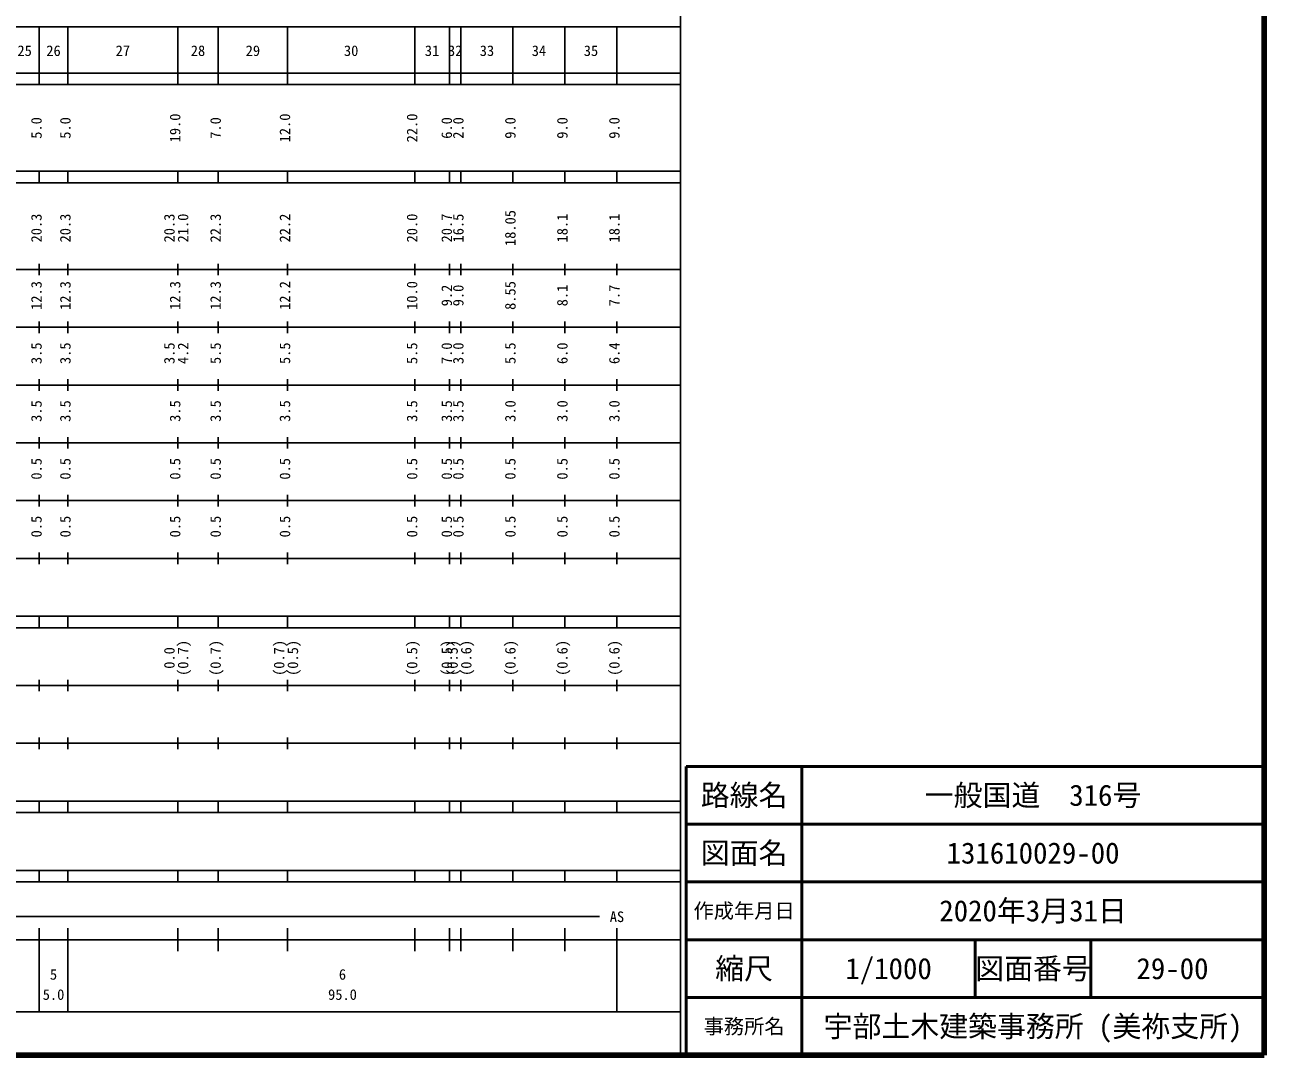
# Model space of a CAD drawing. Units: millimetres on the paper, enlarged 1000 times. Extents: x 40000 to 680000, y 20000 to 380000.
# Drawn here: x 465526 to 680000, y 20000 to 198357 of the extents above; entities that cross this region are included whole.
import ezdxf
from ezdxf.enums import TextEntityAlignment as Align

# ---------------------------------------------------------------- set-up
doc = ezdxf.new("R2010")
doc.units = ezdxf.units.MM
doc.header["$LTSCALE"] = 1000
for name, color, linetype, lineweight in [('M-TTL', 2, 'Continuous', 140), ('M-TTL-BAND', 7, 'Continuous', 25), ('M-TTL-FRAM', 2, 'Continuous', 50), ('M-TTL-LINE', 7, 'Continuous', 50)]:
    doc.layers.add(name, color=color, linetype=linetype, lineweight=lineweight)
doc.layers.add('M-TTL-TXT', color=7, linetype='Continuous')
doc.styles.add('ＭＳ ゴシック', font='')
doc.styles.get('ＭＳ ゴシック').set_extended_font_data('MS Gothic')

msp = doc.modelspace()

# ---------------------------------------------------------------- linework, layer by layer
at = {"layer": 'M-TTL'}
for p, q in [((680000, 20000), (680000, 380000)), ((40000, 20000), (680000, 20000))]:
    msp.add_line(p, q, dxfattribs=at)
at = {"layer": 'M-TTL-BAND'}
for p, q in [((579000, 20000), (579000, 370000)), ((68000, 198000), (579000, 198000)), ((468000, 188000), (468000, 198000)), ((473000, 188000), (473000, 198000)), ((492000, 188000), (492000, 198000)), ((499000, 188000), (499000, 198000)), ((511000, 188000), (511000, 198000)), ((533000, 188000), (533000, 198000)), ((539000, 188000), (539000, 198000)), ((541000, 188000), (541000, 198000)), ((550000, 188000), (550000, 198000)), ((559000, 188000), (559000, 198000)), ((568000, 188000), (568000, 198000)), ((40000, 190000), (579000, 190000)), ((40000, 188000), (579000, 188000)), ((40000, 173000), (579000, 173000)), ((468000, 171000), (468000, 173000)), ((473000, 171000), (473000, 173000)), ((492000, 171000), (492000, 173000)), ((499000, 171000), (499000, 173000)), ((511000, 171000), (511000, 173000)), ((533000, 171000), (533000, 173000)), ((539000, 171000), (539000, 173000)), ((541000, 171000), (541000, 173000)), ((550000, 171000), (550000, 173000)), ((559000, 171000), (559000, 173000)), ((568000, 171000), (568000, 173000)), ((40000, 171000), (579000, 171000)), ((468000, 155000), (468000, 157000)), ((473000, 155000), (473000, 157000)), ((492000, 155000), (492000, 157000)), ((499000, 155000), (499000, 157000)), ((511000, 155000), (511000, 157000)), ((533000, 155000), (533000, 157000)), ((539000, 155000), (539000, 157000)), ((541000, 155000), (541000, 157000)), ((550000, 155000), (550000, 157000)), ((559000, 155000), (559000, 157000)), ((568000, 155000), (568000, 157000)), ((40000, 156000), (579000, 156000)), ((46000, 146000), (579000, 146000)), ((468000, 145000), (468000, 147000)), ((473000, 145000), (473000, 147000)), ((492000, 145000), (492000, 147000)), ((499000, 145000), (499000, 147000)), ((511000, 145000), (511000, 147000)), ((533000, 145000), (533000, 147000)), ((539000, 145000), (539000, 147000)), ((541000, 145000), (541000, 147000)), ((550000, 145000), (550000, 147000)), ((559000, 145000), (559000, 147000)), ((568000, 145000), (568000, 147000)), ((52000, 136000), (579000, 136000)), ((468000, 135000), (468000, 137000)), ((473000, 135000), (473000, 137000)), ((492000, 135000), (492000, 137000)), ((499000, 135000), (499000, 137000)), ((511000, 135000), (511000, 137000)), ((533000, 135000), (533000, 137000)), ((539000, 135000), (539000, 137000)), ((541000, 135000), (541000, 137000)), ((550000, 135000), (550000, 137000)), ((559000, 135000), (559000, 137000)), ((568000, 135000), (568000, 137000)), ((468000, 125000), (468000, 127000)), ((473000, 125000), (473000, 127000)), ((492000, 125000), (492000, 127000)), ((499000, 125000), (499000, 127000)), ((511000, 125000), (511000, 127000)), ((533000, 125000), (533000, 127000)), ((539000, 125000), (539000, 127000)), ((541000, 125000), (541000, 127000)), ((550000, 125000), (550000, 127000)), ((559000, 125000), (559000, 127000)), ((568000, 125000), (568000, 127000)), ((46000, 126000), (579000, 126000)), ((52000, 116000), (579000, 116000)), ((468000, 115000), (468000, 117000)), ((473000, 115000), (473000, 117000)), ((492000, 115000), (492000, 117000)), ((499000, 115000), (499000, 117000)), ((511000, 115000), (511000, 117000)), ((533000, 115000), (533000, 117000)), ((539000, 115000), (539000, 117000)), ((541000, 115000), (541000, 117000)), ((550000, 115000), (550000, 117000)), ((559000, 115000), (559000, 117000)), ((568000, 115000), (568000, 117000)), ((46000, 106000), (579000, 106000)), ((468000, 105000), (468000, 107000)), ((473000, 105000), (473000, 107000)), ((492000, 105000), (492000, 107000)), ((499000, 105000), (499000, 107000)), ((511000, 105000), (511000, 107000)), ((533000, 105000), (533000, 107000)), ((539000, 105000), (539000, 107000)), ((541000, 105000), (541000, 107000)), ((550000, 105000), (550000, 107000)), ((559000, 105000), (559000, 107000)), ((568000, 105000), (568000, 107000)), ((40000, 96000), (579000, 96000)), ((468000, 94000), (468000, 96000)), ((473000, 94000), (473000, 96000)), ((492000, 94000), (492000, 96000)), ((499000, 94000), (499000, 96000)), ((511000, 94000), (511000, 96000)), ((533000, 94000), (533000, 96000)), ((539000, 94000), (539000, 96000)), ((541000, 94000), (541000, 96000)), ((550000, 94000), (550000, 96000)), ((559000, 94000), (559000, 96000)), ((568000, 94000), (568000, 96000)), ((40000, 94000), (579000, 94000)), ((49000, 84000), (579000, 84000)), ((468000, 83000), (468000, 85000)), ((473000, 83000), (473000, 85000)), ((492000, 83000), (492000, 85000)), ((499000, 83000), (499000, 85000)), ((511000, 83000), (511000, 85000)), ((533000, 83000), (533000, 85000)), ((539000, 83000), (539000, 85000)), ((541000, 83000), (541000, 85000)), ((550000, 83000), (550000, 85000)), ((559000, 83000), (559000, 85000)), ((568000, 83000), (568000, 85000)), ((40000, 74000), (579000, 74000)), ((468000, 73000), (468000, 75000)), ((473000, 73000), (473000, 75000)), ((492000, 73000), (492000, 75000)), ((499000, 73000), (499000, 75000)), ((511000, 73000), (511000, 75000)), ((533000, 73000), (533000, 75000)), ((539000, 73000), (539000, 75000)), ((541000, 73000), (541000, 75000)), ((550000, 73000), (550000, 75000)), ((559000, 73000), (559000, 75000)), ((568000, 73000), (568000, 75000)), ((40000, 64000), (579000, 64000)), ((468000, 62000), (468000, 64000)), ((473000, 62000), (473000, 64000)), ((492000, 62000), (492000, 64000)), ((499000, 62000), (499000, 64000)), ((511000, 62000), (511000, 64000)), ((533000, 62000), (533000, 64000)), ((539000, 62000), (539000, 64000)), ((541000, 62000), (541000, 64000)), ((550000, 62000), (550000, 64000)), ((559000, 62000), (559000, 64000)), ((568000, 62000), (568000, 64000)), ((40000, 62000), (579000, 62000)), ((40000, 52000), (579000, 52000)), ((468000, 50000), (468000, 52000)), ((473000, 50000), (473000, 52000)), ((492000, 50000), (492000, 52000)), ((499000, 50000), (499000, 52000)), ((511000, 50000), (511000, 52000)), ((533000, 50000), (533000, 52000)), ((539000, 50000), (539000, 52000)), ((541000, 50000), (541000, 52000)), ((550000, 50000), (550000, 52000)), ((559000, 50000), (559000, 52000)), ((568000, 50000), (568000, 52000)), ((40000, 50000), (579000, 50000)), ((71000, 44000), (565000, 44000)), ((468000, 27500), (468000, 42000)), ((473000, 27500), (473000, 42000)), ((492000, 38000), (492000, 42000)), ((499000, 38000), (499000, 42000)), ((511000, 38000), (511000, 42000)), ((533000, 38000), (533000, 42000)), ((539000, 38000), (539000, 42000)), ((541000, 38000), (541000, 42000)), ((550000, 38000), (550000, 42000)), ((559000, 38000), (559000, 42000)), ((568000, 27500), (568000, 42000)), ((40000, 40000), (579000, 40000)), ((68000, 27500), (579000, 27500))]:
    msp.add_line(p, q, dxfattribs=at)
at = {"layer": 'M-TTL-FRAM'}
for p, q in [((680000, 70000), (580000, 70000)), ((580000, 70000), (580000, 20000))]:
    msp.add_line(p, q, dxfattribs=at)
at = {"layer": 'M-TTL-LINE'}
for p, q in [((600000, 70000), (600000, 20000)), ((680000, 60000), (580000, 60000)), ((680000, 50000), (580000, 50000)), ((680000, 40000), (580000, 40000)), ((630000, 40000), (630000, 30000)), ((650000, 40000), (650000, 30000)), ((680000, 30000), (580000, 30000))]:
    msp.add_line(p, q, dxfattribs=at)

# ---------------------------------------------------------------- texts
at = {"layer": 'M-TTL-BAND', "style": 'ＭＳ ゴシック'}
for s, p in [('25', (465500, 192405)), ('26', (470500, 192405)), ('27', (482500, 192405)), ('28', (495500, 192405)), ('29', (505000, 192405)), ('30', (522000, 192405)), ('31', (536000, 192405)), ('32', (540000, 192405)), ('33', (545500, 192405)), ('34', (554500, 192405)), ('35', (563500, 192405)), ('AS', (568000, 42500)), ('5', (470500, 32523)), ('6', (520500, 32523)), ('5.0', (470500, 29033)), ('95.0', (520500, 29033))]:
    msp.add_text(s, height=1833, dxfattribs=at).set_placement(p, align=Align.BOTTOM_CENTER)
for s, p in [('19.0', (493000, 180500)), ('12.0', (512000, 180500)), ('22.0', (534000, 180500)), ('5.0', (469000, 180500)), ('5.0', (474000, 180500)), ('7.0', (500000, 180500)), ('6.0', (540000, 180500)), ('2.0', (542000, 180500)), ('9.0', (551000, 180500)), ('9.0', (560000, 180500)), ('9.0', (569000, 180500)), ('20.3', (469000, 163174)), ('20.3', (474000, 163174)), ('20.3', (492000, 163174)), ('21.0', (494370, 163174)), ('22.3', (500000, 163174)), ('22.2', (512000, 163174)), ('20.0', (534000, 163174)), ('20.7', (540000, 163174)), ('16.5', (542000, 163174)), ('18.05', (551000, 163174)), ('18.1', (560000, 163174)), ('18.1', (569000, 163174)), ('12.3', (469000, 151500)), ('12.3', (474000, 151500)), ('12.3', (493000, 151500)), ('12.3', (500000, 151500)), ('12.2', (512000, 151500)), ('10.0', (534000, 151500)), ('9.2', (540000, 151500)), ('9.0', (542000, 151500)), ('8.55', (551000, 151500)), ('8.1', (560000, 151500)), ('7.7', (569000, 151500)), ('3.5', (469000, 141500)), ('3.5', (474000, 141500)), ('3.5', (492000, 141500)), ('4.2', (494370, 141500)), ('5.5', (500000, 141500)), ('5.5', (512000, 141500)), ('5.5', (534000, 141500)), ('7.0', (540000, 141500)), ('3.0', (542000, 141500)), ('5.5', (551000, 141500)), ('6.0', (560000, 141500)), ('6.4', (569000, 141500)), ('3.5', (469000, 131500)), ('3.5', (474000, 131500)), ('3.5', (493000, 131500)), ('3.5', (500000, 131500)), ('3.5', (512000, 131500)), ('3.5', (534000, 131500)), ('3.5', (540000, 131500)), ('3.5', (542000, 131500)), ('3.0', (551000, 131500)), ('3.0', (560000, 131500)), ('3.0', (569000, 131500)), ('0.5', (469000, 121500)), ('0.5', (474000, 121500)), ('0.5', (493000, 121500)), ('0.5', (500000, 121500)), ('0.5', (512000, 121500)), ('0.5', (534000, 121500)), ('0.5', (540000, 121500)), ('0.5', (542000, 121500)), ('0.5', (551000, 121500)), ('0.5', (560000, 121500)), ('0.5', (569000, 121500)), ('0.5', (469000, 111500)), ('0.5', (474000, 111500)), ('0.5', (493000, 111500)), ('0.5', (500000, 111500)), ('0.5', (512000, 111500)), ('0.5', (534000, 111500)), ('0.5', (540000, 111500)), ('0.5', (542000, 111500)), ('0.5', (551000, 111500)), ('0.5', (560000, 111500)), ('0.5', (569000, 111500)), ('0.0', (492000, 88764)), ('(0.7)', (494370, 88764)), ('(0.7)', (500000, 88764)), ('(0.7)', (511000, 88764)), ('(0.5)', (513370, 88764)), ('(0.5)', (534000, 88764)), ('(0.5)', (540000, 88764)), ('(0.5)', (541000, 88764)), ('(0.6)', (543370, 88764)), ('(0.6)', (551000, 88764)), ('(0.6)', (560000, 88764)), ('(0.6)', (569000, 88764))]:
    msp.add_text(s, height=1833, rotation=90, dxfattribs=at).set_placement(p, align=Align.BOTTOM_CENTER)
at = {"layer": 'M-TTL-TXT', "style": 'ＭＳ ゴシック'}
for s, height, p in [('路線名', 3666, (590000, 65000)), ('路線名', 3666, (590000, 65000)), ('一般国道\u3000316号', 3666, (640000, 65000)), ('図面名', 3666, (590000, 55000)), ('図面名', 3666, (590000, 55000)), ('131610029-00', 3666, (640000, 55000)), ('2020年3月31日', 3666, (640000, 45000)), ('作成年月日', 2566, (590000, 45000)), ('作成年月日', 2566, (590000, 45000)), ('縮尺', 3666, (590000, 35000)), ('縮尺', 3666, (590000, 35000)), ('1/1000', 3666, (615000, 35000)), ('図面番号', 3666, (640000, 35000)), ('図面番号', 3666, (640000, 35000)), ('29-00', 3666, (664125, 35000)), ('事務所名', 2566, (590000, 25000)), ('事務所名', 2566, (590000, 25000)), ('宇部土木建築事務所 (美祢支所)', 3666, (640000, 25000))]:
    msp.add_text(s, height=height, dxfattribs=at).set_placement(p, align=Align.MIDDLE_CENTER)

doc.saveas('drawing.dxf')
